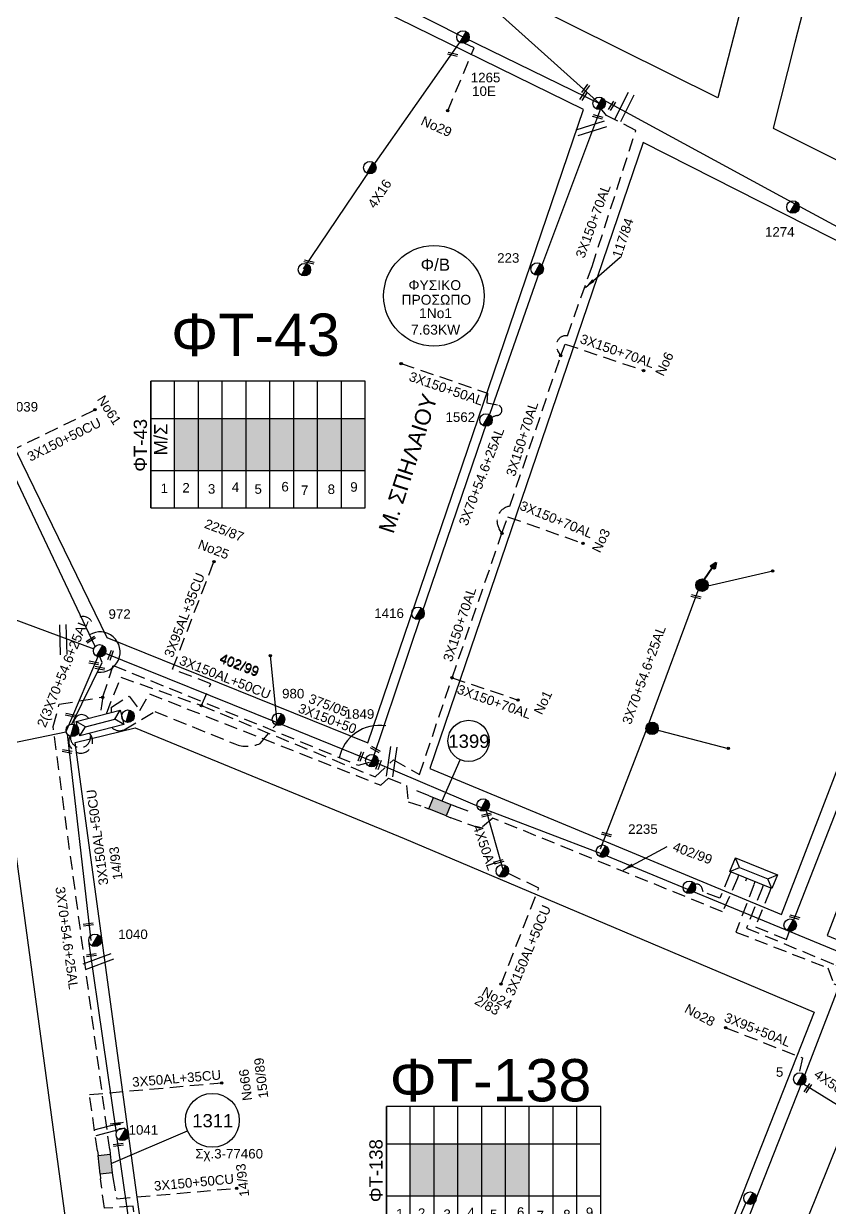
# Model space of a CAD drawing. Header units: millimetres. Extents: x 839 to 3144, y 747 to 1790.
# Drawn here: x 1864.2 to 2016.4, y 970.4 to 1194 of the extents above; entities that cross this region are included whole.
import ezdxf
from ezdxf.enums import TextEntityAlignment as Align

# ---------------------------------------------------------------- set-up
doc = ezdxf.new("R2010")
doc.units = ezdxf.units.MM
doc.linetypes.add('DASHED', pattern=[19.05, 12.7, -6.35])
for name, color, linetype in [('Link Box 4 Διευθύνσεων', 7, 'Continuous'), ('Ασφαλειοκιβώτια Χ.Τ 9 αναχωρήσεων', 7, 'Continuous'), ('Γέφυρες Εναερίου Δικτύου', 7, 'DASHED'), ('Γυμνά εναέρια ΧΤ (3Φ)   4x50AL', 7, 'Continuous'), ('Γυμνά εναέρια ΧΤ και ΦΟΠ (3Φ)   4x50+16AL', 7, 'Continuous'), ('Εναέρια παροχή ΧΤ 4x16', 7, 'SYN_LINE'), ('Επίτονοι', 7, 'Continuous'), ('Επιγραφές - Σχήματα', 7, 'Continuous'), ('Καλώδια ΧΤ   3x150+50AL', 7, 'DASHED'), ('Καλώδια ΧΤ   3x150+50ALXLPE', 7, 'DASHED'), ('Καλώδια ΧΤ   3x150+50CU', 7, 'DASHED'), ('Καλώδια ΧΤ   3x150+70AL', 7, 'DASHED'), ('Καλώδια ΧΤ   3x150AL+50CU', 7, 'DASHED'), ('Καλώδια ΧΤ   3x82+57+13-5', 7, 'Continuous'), ('Καλώδια ΧΤ   3x95+35CU', 7, 'DASHED'), ('Καλώδια ΧΤ   3x95+50CU', 7, 'DASHED'), ('Καλώδια ΧΤ   4x50AL', 7, 'DASHED'), ('Μηχανική τομή', 7, 'Continuous'), ('Στύλος Ξύλινος', 7, 'Continuous'), ('Στύλος Ξύλινος @ 1', 7, 'Continuous'), ('Στύλος ΦΜ', 7, 'Continuous'), ('Στύλος ΦΜ @ 1', 7, 'Continuous'), ('Συνδέσεις', 7, 'Continuous'), ('Συνεστραμμένα ΧΤ   3x70+54.6+25AL', 7, 'SYN_LINE'), ('Τομή', 7, 'Continuous'), ('Υποσταθμός εναέριος 2 στύλων', 7, 'Continuous'), ('Υποσταθμός πόλεως', 7, 'Continuous'), ('Υπόβαθρο ΔΕΗ', 7, 'Continuous')]:
    doc.layers.add(name, color=color, linetype=linetype)
doc.styles.add('ar', font='ARIAL.TTF')
doc.styles.get("Standard").update_dxf_attribs({"font": 'ARIAL.TTF'})
doc.linetypes.add('SYN_LINE', pattern='A,0.5,-0.0001,["/\\/\\/\\/",Standard,S=0.1,R=0,X=0,Y=-0.05],-0.25', length=0.7501)
doc.dimstyles.new('ISO-25', dxfattribs={"dimtxt": 2.5, "dimasz": 2.5, "dimexe": 1.25, "dimexo": 0.625, "dimtad": 1, "dimtxsty": 'Standard', "dimcen": 2.5, "dimadec": 0, "dimazin": 0, "dimtfac": 1, "dimtmove": 0, "dimatfit": 3, "dimfxl": 1, "dimarcsym": 0})

# ---------------------------------------------------------------- blocks, each defined once
blk = doc.blocks.new('ΑΣΦΑΛΕΙΟΚΙΒΩΤΙΟ ΥΠΟΣΤΑΘΜΟΥ 9 ΑΝΑΧΩΡΗΣΕΩΝ')
at = {"layer": 'Ασφαλειοκιβώτια Χ.Τ 9 αναχωρήσεων', "ltscale": 40}
for p, q in [((-23.8, 40.36), (24.02, 40.36)), ((-9.72, 40.36), (-9.72, -40.64)), ((9.94, 40.36), (9.94, -40.64)), ((-23.8, 31.36), (24.02, 31.36)), ((-23.8, 22.36), (24.02, 22.36)), ((-23.8, 13.36), (24.02, 13.36)), ((-23.8, 4.36), (24.02, 4.36)), ((-23.8, -4.64), (24.02, -4.64)), ((-23.8, -13.64), (24.02, -13.64)), ((-23.8, -22.64), (24.02, -22.64)), ((-23.8, -31.64), (24.02, -31.64))]:
    blk.add_line(p, q, dxfattribs=at)
at = {"layer": 'Ασφαλειοκιβώτια Χ.Τ 9 αναχωρήσεων'}
blk.add_lwpolyline([(-23.8, -40.64), (24.02, -40.64), (24.02, 40.36), (-23.8, 40.36)], close=True, dxfattribs=at)
for s, p in [('1', (-18.19, 36.66)), ('2', (-17.99, 28.44)), ('3', (-18.43, 18.79)), ('4', (-17.74, 9.77)), ('5', (-18.47, 1.19)), ('6', (-17.59, -8.98)), ('7', (-18.93, -16.39)), ('8', (-18.55, -26.45)), ('9', (-17.69, -35))]:
    blk.add_text(s, height=3.6, rotation=270, dxfattribs=at).set_placement(p)
at = {"layer": 'Ασφαλειοκιβώτια Χ.Τ 9 αναχωρήσεων', "ltscale": 40}
for tag, height, p in [('ΟΝΟΜΑ', 5, (-0.16, 44.31)), ('ΚΕΙΜΕΝΟ 1', 2, (17.06, 35.59)), ('ΚΕΙΜΕΝΟ 2', 2, (17.06, 26.88)), ('ΚΕΙΜΕΝΟ 3', 2, (17.06, 17.69)), ('ΚΕΙΜΕΝΟ 4', 2, (17.06, 8.71)), ('ΚΕΙΜΕΝΟ 5', 2, (17.06, -0.13)), ('ΚΕΙΜΕΝΟ 6', 2, (17.06, -9.05)), ('ΚΕΙΜΕΝΟ 7', 2, (17.06, -18.13)), ('ΚΕΙΜΕΝΟ 8', 2, (17.06, -26.85)), ('ΚΕΙΜΕΝΟ 9', 2, (17.06, -35.99)), ('ΣΧ', 2, (-0.1, -42.64))]:
    blk.add_attdef(tag, text='', height=height, dxfattribs=at).set_placement(p, align=Align.MIDDLE_CENTER)
blk = doc.blocks.new('ΥΠΑΡΧΩΝ ΤΣΙΜΕΝΤΕΝΙΟΣ ΣΤΥΛΟΣ')
at = {"layer": 'Στύλος ΦΜ'}
blk.add_hatch(color=7, dxfattribs=at).paths.add_polyline_path([(-1.29, -2.28, 0.574793), (2.62, 0, 0.268822), (1.3, 2.27)])
at = {"layer": 'Στύλος ΦΜ', "color": 7}
blk.add_line((-1.29, -2.28), (1.3, 2.27), dxfattribs=at)
blk.add_circle((0, 0), 2.62, dxfattribs=at)
at = {"layer": 'Στύλος ΦΜ', "flags": 4}
for tag, p in [('ΑΡΙΘΜΟΣ', (-4.68, 8.05)), ('ΤΥΠΟΣ', (-4.91, 3.03))]:
    blk.add_attdef(tag, p, '', height=4, dxfattribs=at)
blk = doc.blocks.new('ΤΟΜΗ')
at = {"layer": 'Τομή', "ltscale": 40}
for p, q in [((-5.68, 0), (5.68, 0)), ((5.68, -2.33), (-5.68, -2.33))]:
    blk.add_line(p, q, dxfattribs=at)
blk = doc.blocks.new('ΕΠΙΤΟΝΟΣ')
at = {"layer": 'Επίτονοι', "lineweight": 40, "ltscale": 40}
blk.add_hatch(color=256, dxfattribs=at).paths.add_polyline_path([(-1.13, 6.47), (0, 9.1), (1.13, 6.47)])
for p, q in [((-1.13, 6.47), (0, 9.1)), ((1.13, 6.47), (-1.13, 6.47)), ((-1.13, 6.47), (0, 6.47)), ((0, 9.1), (1.13, 6.47)), ((0, 6.47), (0, 0))]:
    blk.add_line(p, q, dxfattribs=at)
blk = doc.blocks.new('ΥΠΟΣΤΑΘΜΟΣ ΕΝΑΕΡΙΟΣ ΕΠΙ 2 ΣΤΥΛΩΝ')
at = {"layer": 'Υποσταθμός εναέριος 2 στύλων', "linetype": 'Continuous'}
for points in [[(-11.97, -2.11, 0.574793), (-8.45, -0.07, 0.268822), (-9.64, 1.98)], [(9.68, -2.15, 0.574793), (13.19, -0.1, 0.268822), (12.01, 1.95)]]:
    blk.add_hatch(color=256, dxfattribs=at).paths.add_polyline_path(points)
for p, q in [((-11.97, -2.11), (-9.64, 1.98)), ((9.68, -2.15), (12.01, 1.95))]:
    blk.add_line(p, q, dxfattribs=at)
for centre in [(-10.81, -0.07), (10.84, -0.1)]:
    blk.add_circle(centre, 2.36, dxfattribs=at)
at = {"layer": 'Υποσταθμός πόλεως', "linetype": 'Continuous', "ltscale": 40}
blk.add_lwpolyline([(-8.57, 2.82), (8.57, 2.82), (8.57, -2.82), (-8.57, -2.82)], close=True, dxfattribs=at)
for points in [[(-5.75, 0), (-8.57, 2.82)], [(-8.57, -2.82), (-5.75, 0)], [(-5.75, 0), (5.75, 0)], [(5.75, 0), (8.57, 2.82)], [(8.57, -2.82), (5.75, 0)]]:
    blk.add_lwpolyline(points, dxfattribs=at)
at = {"layer": 'Υποσταθμός εναέριος 2 στύλων', "ltscale": 40, "flags": 1}
for tag, p in [('ΜΕΤΑΣΧΗΜΑΤΙΣΜΟΣ', (14.09, 2.51)), ('ΙΣΧΥΣ', (14.07, -0.28)), ('ΑΡΙΘΜΟΣ', (14.19, -3))]:
    blk.add_attdef(tag, p, '', height=1.8, dxfattribs=at)
blk = doc.blocks.new('ΥΠΟΣΤΑΘΜΟΣ ΠΟΛΕΩΣ 6 ΑΝΑΧΩΡΗΣΕΩΝ')
at = {"layer": 'Υποσταθμός πόλεως', "linetype": 'Continuous', "ltscale": 40}
for p, q in [((-8.18, -2.82), (-8.18, -4)), ((-5.01, -2.82), (-5.01, -4)), ((-1.74, -2.82), (-1.74, -4)), ((1.65, -2.82), (1.65, -4)), ((5.07, -2.82), (5.07, -4)), ((8.16, -2.82), (8.16, -4))]:
    blk.add_line(p, q, dxfattribs=at)
blk.add_lwpolyline([(-8.57, 2.82), (8.57, 2.82), (8.57, -2.82), (-8.57, -2.82)], close=True, dxfattribs=at)
for points in [[(-5.75, 0), (-8.57, 2.82)], [(5.75, 0), (8.57, 2.82)], [(-8.57, -2.82), (-5.75, 0)], [(-5.75, 0), (5.75, 0)], [(8.57, -2.82), (5.75, 0)]]:
    blk.add_lwpolyline(points, dxfattribs=at)
at = {"layer": 'Υποσταθμός πόλεως', "linetype": 'SYN_LINE', "ltscale": 40, "flags": 1}
for tag, p in [('ΜΕΤΑΣΧΗΜΑΤΙΣΜΟΣ', (9.64, 1.91)), ('ΙΣΧΥΣ', (9.62, -0.89)), ('ΑΡΙΘΜΟΣ', (9.74, -3.61))]:
    blk.add_attdef(tag, p, '', height=1.8, dxfattribs=at)
blk = doc.blocks.new('LINK BOX 4 ΑΝΑΧΩΡΗΣΕΩΝ')
at = {"layer": 'Link Box 4 Διευθύνσεων', "ltscale": 40}
blk.add_hatch(color=256, dxfattribs=at).paths.add_polyline_path([(-3.54, 0), (-3.54, -4.67), (3.54, -4.67), (3.54, 0)])
for p, q in [((-3.54, 0), (-5.33, 0)), ((5.33, 0), (3.54, 0)), ((-3.54, -4.67), (-5.33, -4.67)), ((5.33, -4.67), (3.54, -4.67))]:
    blk.add_line(p, q, dxfattribs=at)
blk.add_lwpolyline([(-3.54, -4.67), (-3.54, 0), (3.54, 0), (3.54, -4.67)], close=True, dxfattribs=at)
blk = doc.blocks.new('ΜΗΧΑΝΙΚΗ ΤΟΜΗ')
at = {"layer": 'Μηχανική τομή', "ltscale": 40}
for p, q in [((-1.89, 0.78), (1.89, 0.78)), ((1.89, 0), (-1.89, 0))]:
    blk.add_line(p, q, dxfattribs=at)
blk = doc.blocks.new('A$C3F94617C')
at = {"layer": 'Μηχανική τομή', "xscale": 0.5, "yscale": 0.5, "zscale": 0.5}
blk.add_blockref('ΜΗΧΑΝΙΚΗ ΤΟΜΗ', (0.95, 0), dxfattribs=at)
blk = doc.blocks.new('_ΣΥΝΔΕΣΗ')
at = {"layer": 'Συνδέσεις', "linetype": 'SYN_LINE', "ltscale": 40}
blk.add_hatch(color=256, dxfattribs=at).paths.add_polyline_path([(0.5, -0.01, 1), (-0.5, -0.01, 1)])
at = {"layer": 'Συνδέσεις'}
blk.add_circle((0, -0.01), 0.5, dxfattribs=at)
blk = doc.blocks.new('ΥΠΑΡΧΩΝ ΞΥΛΙΝΟΣ ΣΤΥΛΟΣ')
at = {"layer": 'Στύλος Ξύλινος'}
h = blk.add_hatch(color=7, dxfattribs=at)
h.paths.add_polyline_path([(-2.62, 0, 0.270008), (-1.29, -2.28), (1.3, 2.27, 0.576266)])
h.paths.add_polyline_path([(-1.29, -2.28, 0.574793), (2.62, 0, 0.268822), (1.3, 2.27)])
at = {"layer": 'Στύλος Ξύλινος', "color": 7}
blk.add_line((-1.29, -2.28), (1.3, 2.27), dxfattribs=at)
blk.add_circle((0, 0), 2.62, dxfattribs=at)
at = {"layer": 'Στύλος Ξύλινος', "flags": 4}
for tag, p in [('ΑΡΙΘΜΟΣ', (-4.91, 8.6)), ('ΤΥΠΟΣ', (-4.85, 3.39))]:
    blk.add_attdef(tag, p, '', height=4, dxfattribs=at)

msp = doc.modelspace()

# ---------------------------------------------------------------- hatches: boundary and pattern name
at = {"layer": 'Ασφαλειοκιβώτια Χ.Τ 9 αναχωρήσεων', "ltscale": 0.2}
for color, points in [(1, [(1892.7, 1119.36), (1892.7, 1109.53), (1897.2, 1109.53), (1897.2, 1119.36)]), (133, [(1897.2, 1119.36), (1897.2, 1109.53), (1901.7, 1109.53), (1901.7, 1119.36)]), (173, [(1901.7, 1119.36), (1901.7, 1109.53), (1906.2, 1109.53), (1906.2, 1119.36)]), (151, [(1906.2, 1119.36), (1906.2, 1109.53), (1910.7, 1109.53), (1910.7, 1119.36)]), (85, [(1910.7, 1119.36), (1910.7, 1109.53), (1915.2, 1109.53), (1915.2, 1119.36)]), (62, [(1915.2, 1119.36), (1915.2, 1109.53), (1919.7, 1109.53), (1919.7, 1119.36)]), (27, [(1919.7, 1119.36), (1919.7, 1109.53), (1924.2, 1109.53), (1924.2, 1119.36)]), (2, [(1924.2, 1119.36), (1924.2, 1109.53), (1928.7, 1109.53), (1928.7, 1119.36)]), (1, [(1937.21, 982.35), (1937.21, 972.52), (1941.71, 972.52), (1941.71, 982.35)]), (27, [(1941.71, 982.35), (1941.71, 972.52), (1946.21, 972.52), (1946.21, 982.35)]), (2, [(1946.21, 982.35), (1946.21, 972.52), (1950.71, 972.52), (1950.71, 982.35)]), (85, [(1950.71, 982.35), (1950.71, 972.52), (1955.21, 972.52), (1955.21, 982.35)]), (6, [(1955.21, 982.35), (1955.21, 972.52), (1959.71, 972.52), (1959.71, 982.35)])]:
    msp.add_hatch(color=color, dxfattribs=at).paths.add_polyline_path(points)

# ---------------------------------------------------------------- linework, layer by layer
at = {"layer": 'Γέφυρες Εναερίου Δικτύου', "color": 173, "ltscale": 0.2}
msp.add_lwpolyline([(1944.31, 1177.51), (1949.27, 1189.39), (1947.43, 1190.28)], dxfattribs=at)
at = {"layer": 'Γέφυρες Εναερίου Δικτύου', "color": 62, "linetype": 'SYN_LINE', "ltscale": 15}
msp.add_lwpolyline([(1912.07, 1061.96), (1910.79, 1074.58)], dxfattribs=at)
at = {"layer": 'Γέφυρες Εναερίου Δικτύου', "color": 27, "ltscale": 0.2}
for points in [[(1879.15, 1066.78), (1881.11, 1072.74), (1927.41, 1053.87), (1929.53, 1054.44)], [(1880.44, 981.29), (1869.75, 1061.22), (1870.9, 1065.39), (1879.15, 1066.78), (1878.6, 1063.31)], [(2003.7, 1030.68), (2000.73, 1023.1), (2017.66, 1016.13), (2018.33, 1013.76), (2023.61, 1011.98)]]:
    msp.add_lwpolyline(points, dxfattribs=at)
at = {"layer": 'Γέφυρες Εναερίου Δικτύου', "color": 151, "ltscale": 0.2}
msp.add_lwpolyline([(1945.12, 1070.4), (1957.59, 1066.2)], dxfattribs=at)
at = {"layer": 'Γέφυρες Εναερίου Δικτύου', "color": 2, "ltscale": 0.2}
for points in [[(1880.76, 1063.92), (1880.76, 1064.87), (1884.08, 1066.95), (1886.14, 1064.23), (1887.94, 1067.36), (1931.63, 1050.12), (1933.1, 1051.46), (1936.48, 1050.05), (1936.8, 1046.99), (1939.92, 1045.96)], [(2005.14, 1030.11), (2002.42, 1023.33), (2008.33, 1020.99), (2009.02, 1022.89)]]:
    msp.add_lwpolyline(points, dxfattribs=at)
at = {"layer": 'Γέφυρες Εναερίου Δικτύου', "color": 62, "ltscale": 0.2}
msp.add_lwpolyline([(1880.86, 1060.99, 0.318127), (1883.17, 1060.6), (1888.96, 1064.03), (1904.1, 1057.9, 0.206979), (1908.88, 1058.01), (1912.17, 1061.92)], format="xyb", dxfattribs=at)
at = {"layer": 'Γέφυρες Εναερίου Δικτύου', "ltscale": 0.2}
for points in [[(1940.79, 1048.12), (1937.68, 1049.35)], [(1945.73, 1046.13), (1949.14, 1044.89)]]:
    msp.add_lwpolyline(points, dxfattribs=at)
at = {"layer": 'Γέφυρες Εναερίου Δικτύου', "color": 85, "ltscale": 0.2}
msp.add_lwpolyline([(1999.03, 1032.57), (1996.24, 1026.18), (1952.82, 1043.89), (1950.51, 1041.91), (1944.86, 1043.97)], dxfattribs=at)
at = {"layer": 'Γέφυρες Εναερίου Δικτύου', "color": 6, "ltscale": 0.2}
msp.add_lwpolyline([(1997.56, 1033.16), (1995.72, 1028.79), (1992.53, 1029.99), (1992.35, 1030.62, 0.78773), (1990.13, 1030.51, 1.206279)], format="xyb", dxfattribs=at)
at = {"layer": 'Γέφυρες Εναερίου Δικτύου', "color": 1, "ltscale": 0.2}
msp.add_lwpolyline([(2002.12, 1031.32), (1998.76, 1022.38), (2016.12, 1015.6), (2017.28, 1012.56), (2034.31, 1005.87), (2036.13, 1007.75), (2051.27, 1001.31), (2054.3, 1004.64), (2060.38, 1002.16)], dxfattribs=at)
at = {"layer": 'Γέφυρες Εναερίου Δικτύου', "color": 6, "ltscale": 0.2}
msp.add_lwpolyline([(1878.12, 981.04), (1876.59, 991.68), (1901.62, 993.89)], dxfattribs=at)
at = {"layer": 'Γυμνά εναέρια ΧΤ (3Φ)   4x50AL', "color": 6, "ltscale": 0.2}
msp.add_lwpolyline([(1951.49, 1045.54), (1954.7, 1034.17)], dxfattribs=at)
at = {"layer": 'Γυμνά εναέρια ΧΤ και ΦΟΠ (3Φ)   4x50+16AL', "color": 27, "ltscale": 0.2}
msp.add_lwpolyline([(1981.48, 919.1), (1992.71, 946.95), (2002.41, 971.56), (2011.23, 993.9), (2020.42, 1017.78)], dxfattribs=at)
at = {"layer": 'Εναέρια παροχή ΧΤ 4x16', "color": 173, "ltscale": 20}
msp.add_lwpolyline([(1917.03, 1147.63), (1929.75, 1166.5), (1947.3, 1191.38)], dxfattribs=at)
at = {"layer": 'Επιγραφές - Σχήματα', "linetype": 'Continuous', "ltscale": 0.2}
for p, q in [((1943.26, 1047.13), (1946.67, 1054.91)), ((1880.73, 978.64), (1895.15, 984.8))]:
    msp.add_line(p, q, dxfattribs=at)
at = {"layer": 'Επιγραφές - Σχήματα', "color": 202}
msp.add_circle((1941.68, 1142.54), 9.49, dxfattribs=at)
at = {"layer": 'Επιγραφές - Σχήματα', "ltscale": 0.2}
for centre, radius in [((1948.24, 1058.48), 3.9), ((1899.83, 986.8), 5.09)]:
    msp.add_circle(centre, radius, dxfattribs=at)
at = {"layer": 'Επιγραφές - Σχήματα', "linetype": 'Continuous', "ltscale": 0.2}
for centre, radius, start, end in [((1878.6, 1075.27), 3.8, 263.8089, 121.6716), ((1931.34, 1053.72), 7.68, 80.6291, 168.9938)]:
    msp.add_arc(centre, radius, start, end, dxfattribs=at)
at = {"layer": 'Επιγραφές - Σχήματα', "color": 85, "linetype": 'Continuous', "ltscale": 0.2}
msp.add_arc((1875.14, 1061.96), 1.48, 32.06, 193.2306, dxfattribs=at)
at = {"layer": 'Επιγραφές - Σχήματα', "color": 173, "linetype": 'DASHED', "ltscale": 0.2}
msp.add_arc((1874.95, 1058.41), 2.25, 153.8718, 41.5254, dxfattribs=at)
at = {"layer": 'Επιγραφές - Σχήματα', "color": 133, "linetype": 'DASHED', "ltscale": 0.2}
msp.add_arc((1874.9, 1059.13), 1.89, 173.1105, 23.736, dxfattribs=at)
at = {"layer": 'Καλώδια ΧΤ   3x150+50AL', "color": 27, "ltscale": 0.2}
msp.add_lwpolyline([(1935.52, 1129.76), (1951.78, 1124.18), (1951.68, 1122.36), (1953.7, 1121.96, -0.82387), (1953.7, 1119.95, 0.121139), (1951.88, 1119.1, -0.653763)], format="xyb", dxfattribs=at)
msp.add_lwpolyline([(1982.09, 964.01), (1995.28, 958.4), (2000.8, 971.61)], dxfattribs=at)
at = {"layer": 'Καλώδια ΧΤ   3x150+50ALXLPE', "color": 85, "linetype": 'Continuous', "ltscale": 0.2}
msp.add_lwpolyline([(1878.31, 892.36), (1877.16, 906.2), (1887.93, 940.91), (1881.85, 983.32), (1881.82, 983.53)], dxfattribs=at)
at = {"layer": 'Καλώδια ΧΤ   3x150+50ALXLPE', "color": 6, "ltscale": 0.2}
msp.add_lwpolyline([(1896.12, 926.48), (1891.06, 925.81), (1889.11, 939.84, 0.625781), (1888.66, 943.1), (1884.84, 970.59), (1879.43, 970.19), (1878.69, 975.74)], format="xyb", dxfattribs=at)
at = {"layer": 'Καλώδια ΧΤ   3x150+50CU', "color": 1, "ltscale": 0.2}
msp.add_lwpolyline([(1860.15, 1115.65), (1861.47, 1113.17), (1877.69, 1121.03)], dxfattribs=at)
at = {"layer": 'Καλώδια ΧΤ   3x150+50CU', "color": 6, "ltscale": 0.2}
msp.add_lwpolyline([(1881.01, 975.99), (1881.75, 972.01), (1904.46, 973.97)], dxfattribs=at)
at = {"layer": 'Καλώδια ΧΤ   3x150+70AL', "color": 151, "ltscale": 0.2}
for points in [[(1956.03, 1102.8), (1965.67, 1131.27), (1965.09, 1132.18, -0.642248), (1966.91, 1134.99), (1971.56, 1148.11), (1979.85, 1173.8), (1974.29, 1176.63), (1973.22, 1177.95)], [(1879.8, 1063.61), (1882.53, 1070.5), (1897.79, 1065.15), (1930.57, 1051.68), (1934.07, 1054.93), (1938.96, 1052.12), (1945.12, 1070.4), (1954.55, 1097.72), (1954.04, 1098.53, -0.548334), (1956.03, 1102.8)]]:
    msp.add_lwpolyline(points, format="xyb", dxfattribs=at)
for points in [[(1965.67, 1131.27), (1966.46, 1133.45), (1981.33, 1128.43)], [(1954.55, 1097.72), (1955.62, 1100.81), (1969.87, 1095.79)]]:
    msp.add_lwpolyline(points, dxfattribs=at)
at = {"layer": 'Καλώδια ΧΤ   3x150AL+50CU', "color": 6, "ltscale": 0.2}
msp.add_lwpolyline([(1954.38, 1012.53), (1961.5, 1030.67), (1955.45, 1033.59)], dxfattribs=at)
at = {"layer": 'Καλώδια ΧΤ   3x82+57+13-5', "color": 85, "ltscale": 0.2}
msp.add_lwpolyline([(2092.98, 1117.21), (2048.79, 1138.87), (2010.07, 1159.82), (1973.64, 1179.54)], dxfattribs=at)
at = {"layer": 'Καλώδια ΧΤ   3x95+35CU', "color": 151, "ltscale": 0.2}
msp.add_lwpolyline([(1897.79, 1065.15), (1899.51, 1069.28), (1892.3, 1072.04), (1900.14, 1092.36)], dxfattribs=at)
at = {"layer": 'Καλώδια ΧΤ   3x95+50CU', "color": 27, "ltscale": 0.2}
msp.add_lwpolyline([(1996.83, 1004.31), (2011.32, 998.6), (2010.58, 995.23)], dxfattribs=at)
at = {"layer": 'Καλώδια ΧΤ   4x50AL', "color": 27, "linetype": 'Continuous', "ltscale": 0.2}
msp.add_lwpolyline([(2011.23, 993.9), (2018.75, 989.22)], dxfattribs=at)
at = {"layer": 'Συνεστραμμένα ΧΤ   3x70+54.6+25AL', "color": 173, "ltscale": 20}
msp.add_lwpolyline([(1779.56, 1279.5), (1806.03, 1257.99), (1841.02, 1241.48), (1869.73, 1228.15), (1891.75, 1218.87), (1916.96, 1206.78), (1947.3, 1191.38), (1972.99, 1178.89), (1947.34, 1201.91)], dxfattribs=at)
at = {"layer": 'Συνεστραμμένα ΧΤ   3x70+54.6+25AL', "color": 1, "ltscale": 20}
msp.add_lwpolyline([(1877.69, 1076.33), (1859.04, 1115.52), (1844.79, 1145.7), (1829.14, 1177.38), (1811.17, 1214.01)], dxfattribs=at)
at = {"layer": 'Συνεστραμμένα ΧΤ   3x70+54.6+25AL', "color": 27, "ltscale": 20}
msp.add_lwpolyline([(1930.05, 1054.67), (1939.31, 1082.33), (1951.82, 1118.93), (1961.73, 1147.23), (1973.22, 1177.95)], dxfattribs=at)
at = {"layer": 'Συνεστραμμένα ΧΤ   3x70+54.6+25AL', "color": 85, "ltscale": 20}
for points in [[(1736.06, 1125.15), (1756.09, 1118.45), (1782.78, 1109.1), (1815.51, 1098.01), (1840.38, 1089.58), (1877.41, 1075.88)], [(1878.51, 1075.47), (1878.63, 1075.42), (1872.14, 1060.17)]]:
    msp.add_lwpolyline(points, dxfattribs=at)
at = {"layer": 'Συνεστραμμένα ΧΤ   3x70+54.6+25AL', "color": 6, "ltscale": 15}
for points in [[(1973.15, 1038.12), (1982.02, 1061.06), (1991.79, 1087.4), (2005.7, 1090.58)], [(1983.08, 1060.77), (1997.31, 1057.06)]]:
    msp.add_lwpolyline(points, dxfattribs=at)
at = {"layer": 'Συνεστραμμένα ΧΤ   3x70+54.6+25AL', "color": 2, "ltscale": 20}
msp.add_lwpolyline([(2009.02, 1022.89), (2020.09, 1051.22), (2030.66, 1079.18)], dxfattribs=at)
at = {"layer": 'Συνεστραμμένα ΧΤ   3x70+54.6+25AL', "color": 1, "ltscale": 10}
msp.add_lwpolyline([(1873.3, 1061.66), (1879.03, 1073.27), (1878.29, 1075.06), (1878.29, 1075.07)], dxfattribs=at)
at = {"layer": 'Συνεστραμμένα ΧΤ   3x70+54.6+25AL', "color": 62, "ltscale": 20}
msp.add_lwpolyline([(1878.63, 1075.42), (1912.07, 1061.96), (1930.54, 1054.47)], dxfattribs=at)
at = {"layer": 'Συνεστραμμένα ΧΤ   3x70+54.6+25AL', "color": 133, "ltscale": 20}
msp.add_lwpolyline([(1841.63, 1053.87), (1872.14, 1060.17)], dxfattribs=at)
at = {"layer": 'Συνεστραμμένα ΧΤ   3x70+54.6+25AL', "color": 173, "linetype": 'SYN_LINE', "ltscale": 20}
msp.add_lwpolyline([(1872.42, 1059.81), (1876.85, 1020.76)], dxfattribs=at)
at = {"layer": 'Συνεστραμμένα ΧΤ   3x70+54.6+25AL', "color": 6, "ltscale": 20}
msp.add_lwpolyline([(1930.54, 1054.47), (1951.49, 1045.54), (1973.26, 1037.22), (2020.42, 1017.78)], dxfattribs=at)
at = {"layer": 'Συνεστραμμένα ΧΤ   3x70+54.6+25AL', "color": 85, "linetype": 'SYN_LINE', "ltscale": 20}
msp.add_lwpolyline([(1881.69, 984.47), (1876.56, 1020.24)], dxfattribs=at)
at = {"layer": 'Υπόβαθρο ΔΕΗ'}
for points in [[(2103.48, 1212.68), (2113.67, 1272.93), (2052.34, 1260.54), (2026.64, 1255.28), (2009.89, 1190.4), (2005.77, 1174.21), (2111.32, 1121.31)], [(1981.23, 1171.5), (1940.91, 1053.29), (2007.36, 1025.69), (2029.39, 1082.91), (2038.09, 1079.22), (2016.01, 1021.69), (2125.75, 976.17), (2176.36, 1072.61), (1981.23, 1171.5)], [(1857.69, 1073.33), (1874.69, 948.79), (1878.78, 917.62), (1872.65, 908.8), (1820.05, 922.38), (1839, 1000.04), (1857.69, 1073.33)], [(2050.4, 811.01), (2082.56, 882.05), (2041.78, 902.15), (2046, 911.27), (2086.97, 891.23), (2119.56, 962.8), (2025.87, 1002.07), (1991.13, 915.75), (1971.99, 867.64), (1994.78, 854.07), (2050.4, 811.01)]]:
    msp.add_lwpolyline(points, dxfattribs=at)
for points in [[(1929.23, 1058.12), (1969.92, 1177.73), (1880.74, 1221.52), (1790.27, 1262.88), (1789.72, 1262.52), (1836.17, 1167.67), (1879.88, 1077.98)], [(1995.3, 1179.94), (1921.52, 1216.65), (1927.06, 1234.44), (2014.12, 1252.66)], [(1960.7, 874.07), (1895.76, 899.34), (1885.3, 974.53), (1873.91, 1058.16), (1885.24, 1060.92), (1936.08, 1040.07), (2013.55, 1007.24), (1987.66, 941.59)]]:
    msp.add_lwpolyline(points, close=True, dxfattribs=at)

# ---------------------------------------------------------------- block references
at = {"layer": 'Link Box 4 Διευθύνσεων'}
for p, xscale, yscale, zscale, rotation in [((1942.39, 1044.96), 0.4999999999999374, 0.4999999999999374, 0.4999999999999374, 158.0605512388424), ((1878.41, 978.39), 0.5000000000001332, 0.5000000000001332, 0.5000000000001332, 96.12773374836732)]:
    msp.add_blockref('LINK BOX 4 ΑΝΑΧΩΡΗΣΕΩΝ', p, dxfattribs=dict(at, xscale=xscale, yscale=yscale, zscale=zscale, rotation=rotation))
at = {"layer": 'Ασφαλειοκιβώτια Χ.Τ 9 αναχωρήσεων', "xscale": 0.5, "yscale": 0.5, "zscale": 0.5, "rotation": 90}
for p, values in [((1908.38, 1114.39), {'ΟΝΟΜΑ': 'ΦΤ-43'}), ((1952.89, 977.38), {'ΟΝΟΜΑ': 'ΦΤ-138'})]:
    msp.add_blockref('ΑΣΦΑΛΕΙΟΚΙΒΩΤΙΟ ΥΠΟΣΤΑΘΜΟΥ 9 ΑΝΑΧΩΡΗΣΕΩΝ', p, dxfattribs=at).add_auto_attribs(values)
at = {"layer": 'Επίτονοι', "xscale": 0.4500000000002146, "yscale": 0.4500000000002146, "zscale": 0.4500000000002146, "rotation": 325.1986463074315}
msp.add_blockref('ΕΠΙΤΟΝΟΣ', (1992.68, 1088.82), dxfattribs=at)
at = {"layer": 'Επιγραφές - Σχήματα', "ltscale": 0.2}
for p, rotation in [((1946.2, 1188.12), 165.8640285978447), ((1970.33, 1181.22), 236.3189603699641), ((1970.77, 1182.51), 233.7863000508645), ((1975.7, 1179.34), 236.3189603699641), ((1973.61, 1176.31), 165.8640285978447), ((1919.07, 1148.9), 165.8640285978447), ((1992.18, 1085.68), 165.8640285978443), ((1877.56, 1078.28), 212.8946086815149), ((1880.74, 1075.61), 249.750989321576), ((1878.39, 1073.21), 168.9109059686582), ((1879.53, 1072.2), 168.9109059686582), ((1873.97, 1063.36), 168.9109059686582), ((1873.37, 1056.51), 168.9109059686582), ((1928, 1056.49), 249.7509893215762), ((1931.52, 1056.53), 149.4492159376546), ((1931.36, 1054.91), 249.7509893215762), ((1952.5, 1044.92), 194.7924324122648), ((1975.26, 1040.75), 165.8640285978451), ((1954.8, 1036.06), 194.7924324122648), ((1877.29, 1024.13), 188.0719765837647), ((2010.8, 1025.14), 165.8640285978443), ((1877.89, 1018.33), 188.0719765837647), ((2012.73, 993.78), 235.3656100928613), ((1882.39, 986.42), 188.0719765837644), ((1882.99, 982.49), 188.0719765837644)]:
    msp.add_blockref('A$C3F94617C', p, dxfattribs=dict(at, rotation=rotation))
at = {"layer": 'Στύλος Ξύλινος @ 1', "ltscale": 40, "xscale": 0.4499999999998181, "yscale": 0.4499999999998181, "zscale": 0.4499999999998181}
for p in [(1992.34, 1087.89), (1982.91, 1060.84)]:
    msp.add_blockref('ΥΠΑΡΧΩΝ ΞΥΛΙΝΟΣ ΣΤΥΛΟΣ', p, dxfattribs=at)
at = {"layer": 'Στύλος ΦΜ @ 1', "ltscale": 40}
ref = msp.add_blockref('ΥΠΑΡΧΩΝ ΤΣΙΜΕΝΤΕΝΙΟΣ ΣΤΥΛΟΣ', (1947.18, 1191.43), dxfattribs=dict(at, xscale=0.4499999999998181, yscale=0.4499999999998181, zscale=0.4499999999998181))
ref.add_attrib('ΤΥΠΟΣ', '1265', (1948.65, 1182.88), dxfattribs={"layer": 'Στύλος ΦΜ', "height": 1.8, "flags": 4})
ref.add_attrib('ΑΡΙΘΜΟΣ', '10Ε', (1948.91, 1180.31), dxfattribs={"layer": 'Στύλος ΦΜ', "height": 1.8, "flags": 4})
at = {"layer": 'Στύλος ΦΜ @ 1', "ltscale": 40, "xscale": 0.4499999999998181, "yscale": 0.4499999999998181, "zscale": 0.4499999999998181}
for p in [(1972.9, 1178.92), (1929.58, 1166.75), (1917.22, 1147.48), (1950.99, 1046.38), (1954.62, 1033.92), (1989.95, 1030.81), (2008.99, 1023.66), (2001.42, 972.1)]:
    msp.add_blockref('ΥΠΑΡΧΩΝ ΤΣΙΜΕΝΤΕΝΙΟΣ ΣΤΥΛΟΣ', p, dxfattribs=at)
at = {"layer": 'Στύλος ΦΜ @ 1', "ltscale": 40}
ref = msp.add_blockref('ΥΠΑΡΧΩΝ ΤΣΙΜΕΝΤΕΝΙΟΣ ΣΤΥΛΟΣ', (2009.53, 1159.32), dxfattribs=dict(at, xscale=0.4499999999998181, yscale=0.4499999999998181, zscale=0.4499999999998181))
ref.add_attrib('ΤΥΠΟΣ', '1274', (2004.24, 1153.72), dxfattribs={"layer": 'Στύλος ΦΜ', "height": 1.8, "flags": 4})
ref = msp.add_blockref('ΥΠΑΡΧΩΝ ΤΣΙΜΕΝΤΕΝΙΟΣ ΣΤΥΛΟΣ', (1961.19, 1147.63), dxfattribs=dict(at, xscale=0.4499999999998181, yscale=0.4499999999998181, zscale=0.4499999999998181))
ref.add_attrib('ΤΥΠΟΣ', '223', (1953.64, 1148.8), dxfattribs={"layer": 'Στύλος ΦΜ', "height": 1.8, "flags": 4})
ref = msp.add_blockref('ΥΠΑΡΧΩΝ ΤΣΙΜΕΝΤΕΝΙΟΣ ΣΤΥΛΟΣ', (1859.47, 1115.88), dxfattribs=dict(at, xscale=0.4499999999998181, yscale=0.4499999999998181, zscale=0.4499999999998181))
ref.add_attrib('ΤΥΠΟΣ', '1039', (1861.3, 1120.69), dxfattribs={"layer": 'Στύλος ΦΜ', "height": 1.8, "flags": 4})
ref = msp.add_blockref('ΥΠΑΡΧΩΝ ΤΣΙΜΕΝΤΕΝΙΟΣ ΣΤΥΛΟΣ', (1951.52, 1119.1), dxfattribs=dict(at, xscale=0.4499999999998181, yscale=0.4499999999998181, zscale=0.4499999999998181))
ref.add_attrib('ΑΡΙΘΜΟΣ', '1562', (1943.88, 1118.74), dxfattribs={"layer": 'Στύλος ΦΜ', "height": 1.8, "flags": 4})
ref = msp.add_blockref('ΥΠΑΡΧΩΝ ΤΣΙΜΕΝΤΕΝΙΟΣ ΣΤΥΛΟΣ', (1878.52, 1075.49), dxfattribs=dict(at, xscale=0.4499999999998181, yscale=0.4499999999998181, zscale=0.4499999999998181))
ref.add_attrib('ΤΥΠΟΣ', '972', (1880.2, 1081.54), dxfattribs={"layer": 'Στύλος ΦΜ', "height": 1.8, "flags": 4})
ref = msp.add_blockref('ΥΠΑΡΧΩΝ ΤΣΙΜΕΝΤΕΝΙΟΣ ΣΤΥΛΟΣ', (1938.69, 1082.57), dxfattribs=dict(at, xscale=0.4499999999998181, yscale=0.4499999999998181, zscale=0.4499999999998181))
ref.add_attrib('ΑΡΙΘΜΟΣ', '1416', (1930.42, 1081.69), dxfattribs={"layer": 'Στύλος ΦΜ', "height": 1.8, "flags": 4})
ref = msp.add_blockref('ΥΠΑΡΧΩΝ ΤΣΙΜΕΝΤΕΝΙΟΣ ΣΤΥΛΟΣ', (1912.32, 1062.56), dxfattribs=dict(at, xscale=0.4499999999998181, yscale=0.4499999999998181, zscale=0.4499999999998181))
ref.add_attrib('ΑΡΙΘΜΟΣ', '980', (1913, 1066.51), dxfattribs={"layer": 'Στύλος ΦΜ', "height": 1.8, "flags": 4})
ref = msp.add_blockref('ΥΠΑΡΧΩΝ ΤΣΙΜΕΝΤΕΝΙΟΣ ΣΤΥΛΟΣ', (1929.95, 1054.76), dxfattribs=dict(at, xscale=0.4499999999998181, yscale=0.4499999999998181, zscale=0.4499999999998181))
ref.add_attrib('ΑΡΙΘΜΟΣ', '1849', (1924.83, 1062.66), dxfattribs={"layer": 'Στύλος ΦΜ', "height": 1.8, "flags": 4})
ref = msp.add_blockref('ΥΠΑΡΧΩΝ ΤΣΙΜΕΝΤΕΝΙΟΣ ΣΤΥΛΟΣ', (1973.54, 1037.66), dxfattribs=dict(at, xscale=0.4499999999998181, yscale=0.4499999999998181, zscale=0.4499999999998181))
ref.add_attrib('ΤΥΠΟΣ', '2235', (1978.38, 1040.92), dxfattribs={"layer": 'Στύλος ΦΜ', "height": 1.8, "flags": 4})
ref = msp.add_blockref('ΥΠΑΡΧΩΝ ΤΣΙΜΕΝΤΕΝΙΟΣ ΣΤΥΛΟΣ', (1877.65, 1020.8), dxfattribs=dict(at, xscale=0.4499999999998181, yscale=0.4499999999998181, zscale=0.4499999999998181))
ref.add_attrib('ΤΥΠΟΣ', '1040', (1882.03, 1021.05), dxfattribs={"layer": 'Στύλος ΦΜ', "height": 1.8, "flags": 4})
ref = msp.add_blockref('ΥΠΑΡΧΩΝ ΤΣΙΜΕΝΤΕΝΙΟΣ ΣΤΥΛΟΣ', (2010.81, 994.6), dxfattribs=dict(at, xscale=0.4499999999998181, yscale=0.4499999999998181, zscale=0.4499999999998181))
ref.add_attrib('ΑΡΙΘΜΟΣ', '5', (2006.31, 995.04), dxfattribs={"layer": 'Στύλος ΦΜ', "height": 1.8, "flags": 4})
ref = msp.add_blockref('ΥΠΑΡΧΩΝ ΤΣΙΜΕΝΤΕΝΙΟΣ ΣΤΥΛΟΣ', (1882.82, 984.15), dxfattribs=dict(at, xscale=0.4499999999998181, yscale=0.4499999999998181, zscale=0.4499999999998181))
ref.add_attrib('ΤΥΠΟΣ', '1041', (1884, 984.1), dxfattribs={"layer": 'Στύλος ΦΜ', "height": 1.8, "flags": 4})
at = {"layer": 'Συνδέσεις', "xscale": 0.4500000000000455, "yscale": 0.4500000000000455, "zscale": 0.4500000000000455}
for p in [(1944.29, 1177.51), (1965.64, 1131.27), (1935.5, 1129.76), (1981.31, 1128.44), (1877.67, 1121.04), (1954.53, 1097.72), (1969.85, 1095.79), (1900.12, 1092.36), (2005.67, 1090.59), (1910.76, 1074.58), (1945.09, 1070.4), (1879.12, 1066.71), (1897.76, 1065.16), (1957.57, 1066.2), (1997.29, 1057.06), (1954.36, 1012.54), (1996.81, 1004.31), (1901.6, 993.89), (1904.44, 973.98)]:
    msp.add_blockref('_ΣΥΝΔΕΣΗ', p, dxfattribs=at)
at = {"layer": 'Τομή'}
for p, xscale, yscale, zscale, rotation in [((1977.15, 1178.46), 0.4999999999999092, 0.4999999999999092, 0.4999999999999092, 63.41311399519692), ((1971.24, 1174.74), 0.5000000000000647, 0.5000000000000647, 0.5000000000000647, 17.72889505317264), ((1871.06, 1077.58), 0.5000000000000159, 0.5000000000000159, 0.5000000000000159, 91.5495948438984), ((1933.13, 1054.64), 0.4999999999999196, 0.4999999999999196, 0.4999999999999196, 82.00315147576681), ((1878.07, 1017.34), 0.5000000000000184, 0.5000000000000184, 0.5000000000000184, 20.53811540294815), ((1880.26, 985.73), 0.4999999999999946, 0.4999999999999946, 0.4999999999999946, 14.86214945173967)]:
    msp.add_blockref('ΤΟΜΗ', p, dxfattribs=dict(at, xscale=xscale, yscale=yscale, zscale=zscale, rotation=rotation))
at = {"layer": 'Υποσταθμός εναέριος 2 στύλων', "xscale": 0.4999999999999883, "yscale": 0.4999999999999883, "zscale": 0.4999999999999883, "rotation": 14.38723207543068}
msp.add_blockref('ΥΠΟΣΤΑΘΜΟΣ ΕΝΑΕΡΙΟΣ ΕΠΙ 2 ΣΤΥΛΩΝ', (1878.61, 1061.86), dxfattribs=at)
at = {"layer": 'Υποσταθμός πόλεως', "xscale": 0.4999999999999464, "yscale": 0.4999999999999464, "zscale": 0.4999999999999464, "rotation": 338.0646738405566}
msp.add_blockref('ΥΠΟΣΤΑΘΜΟΣ ΠΟΛΕΩΣ 6 ΑΝΑΧΩΡΗΣΕΩΝ', (2002.1, 1033.49), dxfattribs=at)

# ---------------------------------------------------------------- texts
at = {"layer": 'Γέφυρες Εναερίου Δικτύου', "linetype": 'Continuous', "ltscale": 0.2, "insert": (1884.6, 994.91), "char_height": 1.8, "width": 26.0865, "attachment_point": 1, "rotation": 4.804}
msp.add_mtext('3Χ50AL+35CU', dxfattribs=at)
at = {"layer": 'Γυμνά εναέρια ΧΤ (3Φ)   4x50AL', "ltscale": 0.2, "insert": (1950.71, 1042.9), "char_height": 1.8, "width": 9.756, "attachment_point": 1, "rotation": 289.073}
msp.add_mtext('4Χ50AL', dxfattribs=at)
at = {"layer": 'Εναέρια παροχή ΧΤ 4x16', "ltscale": 20}
msp.add_text('4X16', height=1.8, rotation=56.2372, dxfattribs=at).set_placement((1931.42, 1161.85), align=Align.MIDDLE)
at = {"layer": 'Επιγραφές - Σχήματα', "color": 1, "style": 'ar'}
for s, height, p in [('Φ/Β', 2.286, (1941.96, 1148.48)), ('ΦΥΣΙΚΟ ', 1.87, (1942.21, 1144.57)), ('1No1', 1.87, (1942, 1139.26)), ('7.63KW', 1.87, (1942, 1136.16))]:
    msp.add_text(s, height=height, dxfattribs=at).set_placement(p, align=Align.MIDDLE)
at = {"layer": 'Επιγραφές - Σχήματα', "ltscale": 0.2, "attachment_point": 1}
for s, insert, char_height, width, rotation in [('Νο29', (1939.79, 1176.58), 1.8, 9.756, 335.9781), ('117/84', (1975.32, 1150.12), 1.8, 9.756, 71.5526), ('Νο6', (1983.43, 1128), 1.8, 9.756, 64.3286), ('Νο61', (1879.45, 1123.98), 1.8, 9.756, 303.0525), ('Μ. ΣΠΗΛΑΙΟΥ', (1931.16, 1098.38), 3, 54.9499, 72.0893), ('Μ/Σ', (1888.83, 1112.39), 2.5, 5.5452, 90), ('225/87', (1898.8, 1100.47), 1.8, 9.756, 339.1112), ('Νο3', (1971.45, 1094.63), 1.8, 9.756, 64.3286), ('Νο25', (1897.58, 1096.56), 1.8, 9.756, 339.1112), ('402/99', (1901.67, 1075.12), 1.8, 9.756, 339.1112), ('402/99', (1901.67, 1074.94), 1.8, 9.756, 339.1112), ('375/05', (1918.47, 1067.44), 1.8, 9.756, 339.1112), ('Νο1', (1960.48, 1064.04), 1.8, 9.756, 64.3286), ('14/93', (1881.08, 1032.13), 1.8, 9.756, 97.1052), ('402/99', (1987.27, 1039.47), 1.8, 9.756, 339.7588), ('Νο24', (1951.4, 1012.12), 1.8, 9.756, 331.6642), ('2/83', (1950.06, 1010.47), 1.8, 9.756, 331.6642), ('Νο28', (1989.72, 1008.9), 1.8, 9.756, 331.6642), ('150/89', (1908.62, 990.87), 1.8, 9.756, 97.1052), ('Νο66', (1905.57, 990.4), 1.8, 9.756, 97.1052), ('14/93', (1905.02, 972.26), 1.8, 9.756, 97.1052)]:
    msp.add_mtext(s, dxfattribs=dict(at, insert=insert, char_height=char_height, width=width, rotation=rotation))
at = {"layer": 'Επιγραφές - Σχήματα', "color": 1, "insert": (1935.57, 1142.74), "char_height": 1.87, "width": 13.4628, "attachment_point": 1}
msp.add_mtext('ΠΡΟΣΩΠΟ', dxfattribs=at)
at = {"layer": 'Επιγραφές - Σχήματα', "ltscale": 0.2, "attachment_point": 1}
for s, insert, char_height, width in [('ΦΤ-43', (1892.02, 1139.2), 8, 39.9345), ('1399', (1944.42, 1059.67), 2.5, 7.4278), ('ΦΤ-138', (1933.32, 998.38), 8, 39.9345), ('1311', (1896.02, 987.99), 2.5, 7.4278)]:
    msp.add_mtext(s, dxfattribs=dict(at, insert=insert, char_height=char_height, width=width))
at = {"layer": 'Επιγραφές - Σχήματα', "linetype": 'Continuous', "ltscale": 0.2, "insert": (1896.6, 981.4), "char_height": 1.8, "width": 26.0865, "attachment_point": 1}
msp.add_mtext('Σχ.3-77460', dxfattribs=at)
at = {"layer": 'Καλώδια ΧΤ   3x150+50AL', "ltscale": 0.2}
for s, rotation, p in [('3X150+50AL', 340.9213, (1944.02, 1125.03)), ('3X150+50', 338.8782, (1921.57, 1062.71))]:
    msp.add_text(s, height=1.8, rotation=rotation, dxfattribs=at).set_placement(p, align=Align.MIDDLE)
at = {"layer": 'Καλώδια ΧΤ   3x150+50CU', "ltscale": 0.2}
for rotation, p in [(26.5432, (1871.82, 1115.4)), (5.2851, (1896.35, 975.09))]:
    msp.add_text('3X150+50CU', height=1.8, rotation=rotation, dxfattribs=at).set_placement(p, align=Align.MIDDLE)
at = {"layer": 'Καλώδια ΧΤ   3x150+70AL', "ltscale": 0.2}
for rotation, p in [(69.7575, (1971.76, 1156.67)), (340.7688, (1976.33, 1132.13)), (72.2998, (1958.35, 1115.52)), (337.8236, (1964.84, 1100.31)), (71.3678, (1946.54, 1080.49)), (340.3448, (1953.08, 1065.89))]:
    msp.add_text('3X150+70AL', height=1.8, rotation=rotation, dxfattribs=at).set_placement(p, align=Align.MIDDLE)
at = {"layer": 'Καλώδια ΧΤ   3x150AL+50CU', "ltscale": 0.2}
for rotation, p in [(338.6182, (1902.24, 1070.49)), (97.5335, (1878.11, 1040.27)), (67.1469, (1959.49, 1018.92))]:
    msp.add_text('3X150AL+50CU', height=1.8, rotation=rotation, dxfattribs=at).set_placement(p, align=Align.MIDDLE)
at = {"layer": 'Καλώδια ΧΤ   3x95+35CU', "ltscale": 0.2}
msp.add_text('3X95AL+35CU', height=1.8, rotation=68.6749, dxfattribs=at).set_placement((1894.55, 1082.25), align=Align.MIDDLE)
at = {"layer": 'Καλώδια ΧΤ   3x95+50CU', "ltscale": 0.2}
msp.add_text('3X95+50AL', height=1.8, rotation=338.1432, dxfattribs=at).set_placement((2002.84, 1003.92), align=Align.MIDDLE)
at = {"layer": 'Καλώδια ΧΤ   4x50AL', "ltscale": 0.2}
msp.add_text('4X50', height=1.8, rotation=325.4333, dxfattribs=at).set_placement((2016.26, 994.17), align=Align.MIDDLE)
at = {"layer": 'Συνεστραμμένα ΧΤ   3x70+54.6+25AL', "ltscale": 20}
for s, rotation, p in [('3X70+54.6+25AL', 68.9442, (1950.67, 1108.42)), ('2(3X70+54.6+25AL)', 67.9369, (1871.91, 1071.62)), ('3X70+54.6+25AL', 70.1274, (1981.37, 1070.94)), ('3X70+54.6+25AL', 277.6088, (1872.35, 1021.25))]:
    msp.add_text(s, height=1.8, rotation=rotation, dxfattribs=at).set_placement(p, align=Align.MIDDLE)

# ---------------------------------------------------------------- leaders
at = {"layer": 'Επιγραφές - Σχήματα', "ltscale": 40}
for points in [[(1970.31, 1144.13), (1976.86, 1149.86)], [(1977.46, 1034.09), (1985.78, 1038.56)]]:
    msp.add_leader(points, dimstyle='ISO-25', override={"dimasz": 2, "dimtad": 0}, dxfattribs=at)

doc.saveas('drawing.dxf')
